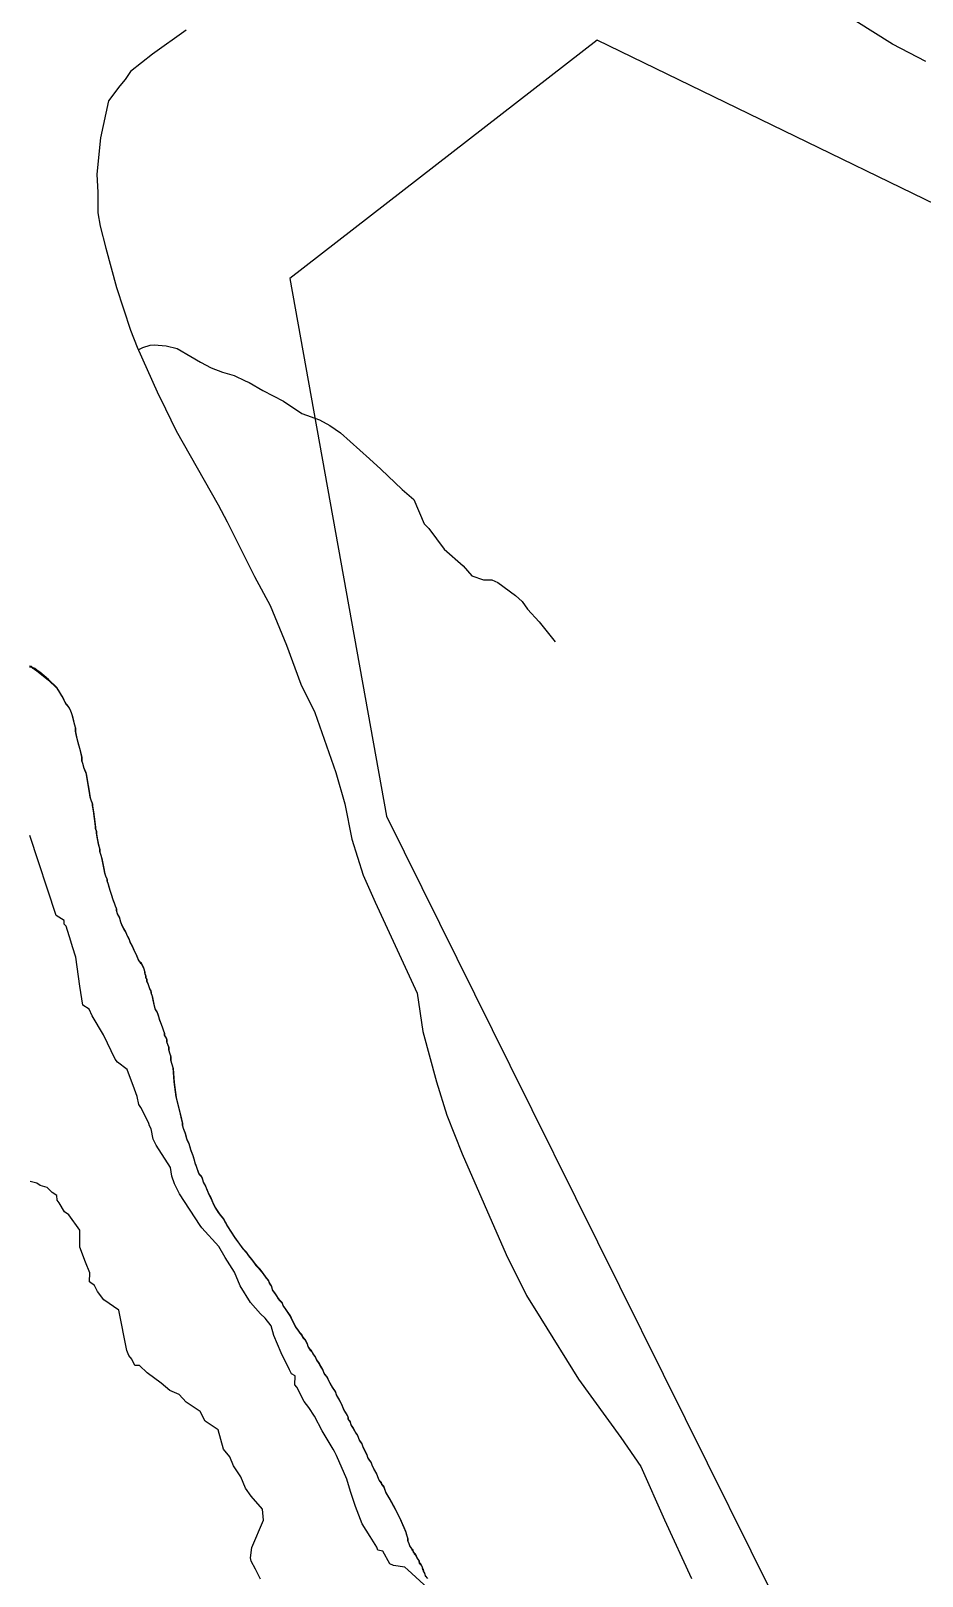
# Model space of a CAD drawing. Header units: inches. Extents: x 11269096 to 11303252, y 3653903 to 3686752.
# Drawn here: x 11286685 to 11287536, y 3677357 to 3678831 of the extents above; entities that cross this region are included whole.
import ezdxf

# ---------------------------------------------------------------- set-up
doc = ezdxf.new("R2010")
doc.units = ezdxf.units.IN
doc.header["$MEASUREMENT"] = 0
doc.layers.add('Park', color=105, linetype='Continuous')
doc.layers.add('Trail', color=202, linetype='Continuous')

msp = doc.modelspace()

# ---------------------------------------------------------------- linework, layer by layer
at = {"layer": 'Park'}
for points in [[(11287727.3, 3678578.7), (11287225.7, 3678822.1), (11286932.5, 3678594.7), (11287024.8, 3678082), (11287142.5, 3677844.6), (11287477.1, 3677170.2)], [(11287064, 3677354.7), (11287062, 3677357.4), (11287061, 3677360.4), (11287060, 3677361.9), (11287060, 3677363.2), (11287059, 3677364.2), (11287059, 3677365.7), (11287058, 3677367.4), (11287057, 3677369.2), (11287056, 3677370.2), (11287056, 3677371.2), (11287056, 3677371.9), (11287054, 3677374.4), (11287053, 3677376.9), (11287052, 3677378.4), (11287051, 3677378.9), (11287051, 3677379.7), (11287050, 3677380.7), (11287050, 3677381.7), (11287049, 3677382.7), (11287049, 3677383.4), (11287047, 3677385.9), (11287046, 3677388.7), (11287045, 3677390.7), (11287045, 3677393.2), (11287044, 3677396.2), (11287043, 3677399.7), (11287038, 3677411.4), (11287033, 3677421.7), (11287028, 3677430.7), (11287024, 3677437.2), (11287022, 3677442.7), (11287020, 3677445.2), (11287020, 3677446.2), (11287018, 3677448.2), (11287017, 3677450.2), (11287015, 3677455.2), (11287013, 3677458.9), (11287011, 3677462.9), (11287010, 3677465.7), (11287008, 3677468.2), (11287007, 3677470.2), (11287006, 3677473.4), (11287004, 3677476.9), (11287002, 3677480.9), (11287001, 3677483.9), (11286999, 3677486.7), (11286998, 3677489.2), (11286997, 3677491.9), (11286995, 3677494.4), (11286994, 3677496.2), (11286993, 3677498.7), (11286991, 3677501.4), (11286990, 3677504.7), (11286988, 3677506.9), (11286988, 3677508.9), (11286987, 3677510.9), (11286984, 3677515.9), (11286982, 3677520.9), (11286980, 3677524.7), (11286979, 3677526.9), (11286977, 3677529.9), (11286976, 3677533.2), (11286973, 3677537.4), (11286971, 3677541.2), (11286969, 3677544.9), (11286968, 3677547.2), (11286966, 3677549.7), (11286965, 3677551.4), (11286964, 3677554.2), (11286962, 3677557.2), (11286960, 3677560.7), (11286958, 3677563.7), (11286957, 3677566.2), (11286955, 3677568.7), (11286954, 3677570.4), (11286953, 3677572.2), (11286952, 3677573.4), (11286950, 3677576.2), (11286949, 3677579.4), (11286947, 3677582.9), (11286945, 3677585.2), (11286944, 3677587.4), (11286942, 3677589.4), (11286940, 3677592.4), (11286938, 3677595.2), (11286937, 3677597.4), (11286935, 3677600.9), (11286933, 3677605.2), (11286930, 3677609.7), (11286928, 3677612.7), (11286926, 3677615.2), (11286925, 3677617.9), (11286923, 3677620.2), (11286921, 3677622.7), (11286920, 3677624.4), (11286918, 3677627.2), (11286916, 3677630.2), (11286915, 3677633.9), (11286913, 3677636.7), (11286912, 3677639.4), (11286910, 3677641.9), (11286907, 3677645.9), (11286904, 3677649.7), (11286902, 3677652.2), (11286900, 3677654.2), (11286898, 3677656.9), (11286896, 3677659.7), (11286893, 3677663.2), (11286891, 3677666.2), (11286888, 3677669.4), (11286880, 3677680.4), (11286873, 3677691.2), (11286869, 3677698.2), (11286868, 3677699.7), (11286866, 3677701.9), (11286864, 3677704.7), (11286861, 3677709.7), (11286859, 3677713.9), (11286857, 3677718.4), (11286855, 3677721.7), (11286854, 3677724.9), (11286853, 3677727.2), (11286852, 3677729.7), (11286850, 3677732.9), (11286849, 3677736.2), (11286848, 3677738.7), (11286846, 3677740.9), (11286845, 3677743.2), (11286844, 3677745.9), (11286843, 3677748.7), (11286842, 3677750.9), (11286841, 3677754.7), (11286840, 3677758.9), (11286838, 3677763.7), (11286837, 3677767.2), (11286836, 3677770.4), (11286834, 3677773.9), (11286833, 3677779.2), (11286831, 3677783.9), (11286830, 3677787.2), (11286830, 3677789.7), (11286829, 3677793.4), (11286828, 3677797.7), (11286824, 3677814.2), (11286822, 3677828.7), (11286821, 3677841.9), (11286820, 3677845.9), (11286819, 3677849.2), (11286819, 3677851.2), (11286819, 3677853.2), (11286818, 3677855.9), (11286817, 3677859.2), (11286817, 3677861.9), (11286816, 3677864.2), (11286815, 3677866.7), (11286815, 3677869.2), (11286814, 3677871.4), (11286813, 3677873.2), (11286813, 3677875.2), (11286812, 3677877.9), (11286811, 3677880.7), (11286810, 3677883.2), (11286809, 3677885.7), (11286808, 3677888.2), (11286807, 3677891.7), (11286806, 3677895.4), (11286804, 3677898.2), (11286803, 3677901.9), (11286802, 3677906.4), (11286801, 3677911.2), (11286800, 3677913.2), (11286800, 3677915.2), (11286799, 3677917.2), (11286798, 3677920.2), (11286797, 3677922.9), (11286796, 3677924.7), (11286796, 3677925.7), (11286796, 3677926.9), (11286795, 3677928.2), (11286795, 3677930.2), (11286794, 3677932.2), (11286794, 3677933.9), (11286793, 3677936.9), (11286792, 3677939.7), (11286791, 3677941.7), (11286790, 3677942.4), (11286789, 3677943.7), (11286788, 3677944.9), (11286786, 3677949.7), (11286784, 3677954.2), (11286782, 3677958.7), (11286780, 3677961.9), (11286779, 3677964.9), (11286778, 3677967.2), (11286777, 3677969.2), (11286776, 3677971.7), (11286774, 3677974.7), (11286772, 3677978.4), (11286771, 3677981.9), (11286770, 3677985.7), (11286768, 3677988.9), (11286767, 3677991.9), (11286767, 3677994.2), (11286766, 3677996.2), (11286765, 3677998.9), (11286764, 3678002.2), (11286763, 3678005.2), (11286762, 3678008.2), (11286761, 3678011.2), (11286760, 3678014.4), (11286759, 3678017.7), (11286758, 3678020.2), (11286758, 3678022.2), (11286757, 3678024.7), (11286756, 3678027.7), (11286755, 3678032.7), (11286754, 3678037.4), (11286753, 3678042.2), (11286752, 3678045.4), (11286751, 3678048.4), (11286751, 3678050.9), (11286750, 3678055.2), (11286749, 3678060.2), (11286748, 3678065.7), (11286748, 3678067.9), (11286747, 3678070.2), (11286747, 3678072.2), (11286746, 3678079.7), (11286745, 3678086.9), (11286744, 3678092.2), (11286744, 3678094.2), (11286743, 3678097.2), (11286742, 3678100.2), (11286741, 3678106.4), (11286740, 3678111.9), (11286739, 3678117.7), (11286738, 3678123.2), (11286736, 3678128.4), (11286735, 3678132.2), (11286734, 3678134.9), (11286734, 3678138.4), (11286733, 3678142.7), (11286732, 3678146.4), (11286731, 3678149.7), (11286730, 3678153.2), (11286729, 3678158.2), (11286728, 3678163.2), (11286728, 3678166.7), (11286727, 3678169.7), (11286726, 3678173.4), (11286725, 3678177.7), (11286724, 3678180.7), (11286723, 3678183.2), (11286722, 3678185.7), (11286721, 3678186.9), (11286720, 3678188.2), (11286719, 3678189.2), (11286718, 3678190.7), (11286717, 3678192.7), (11286716, 3678194.9), (11286710, 3678204.7), (11286702, 3678212.4), (11286694, 3678219.2), (11286691, 3678221.2), (11286689, 3678222.7), (11286687, 3678223.7), (11286687, 3678223.9), (11286686, 3678224.7), (11286684, 3678225.2)], [(11286684, 3678224.5), (11286686, 3678224), (11286687, 3678223.2), (11286687, 3678223), (11286689, 3678222), (11286691, 3678220.5), (11286694, 3678218.5), (11286702, 3678211.7), (11286710, 3678204), (11286716, 3678194.2), (11286717, 3678192), (11286718, 3678190), (11286719, 3678188.5), (11286720, 3678187.5), (11286721, 3678186.2), (11286722, 3678185), (11286723, 3678182.5), (11286724, 3678180), (11286725, 3678177), (11286726, 3678172.8), (11286727, 3678169), (11286728, 3678166), (11286728, 3678162.5), (11286729, 3678157.5), (11286730, 3678152.5), (11286731, 3678149), (11286732, 3678145.8), (11286733, 3678142), (11286734, 3678137.8), (11286734, 3678134.3), (11286735, 3678131.5), (11286736, 3678127.8), (11286738, 3678122.5), (11286739, 3678117), (11286740, 3678111.3), (11286741, 3678105.8), (11286742, 3678099.5), (11286743, 3678096.5), (11286744, 3678093.5), (11286744, 3678091.5), (11286745, 3678086.2), (11286746, 3678079), (11286747, 3678071.5), (11286747, 3678069.5), (11286748, 3678067.2), (11286748, 3678065), (11286749, 3678059.5), (11286750, 3678054.5), (11286751, 3678050.2), (11286751, 3678047.7), (11286752, 3678044.7), (11286753, 3678041.5), (11286754, 3678036.7), (11286755, 3678032), (11286756, 3678027), (11286757, 3678024), (11286758, 3678021.5), (11286758, 3678019.5), (11286759, 3678017), (11286760, 3678013.7), (11286761, 3678010.5), (11286762, 3678007.5), (11286763, 3678004.5), (11286764, 3678001.5), (11286765, 3677998.3), (11286766, 3677995.5), (11286767, 3677993.5), (11286767, 3677991.3), (11286768, 3677988.3), (11286770, 3677985), (11286771, 3677981.3), (11286772, 3677977.8), (11286774, 3677974), (11286776, 3677971), (11286777, 3677968.5), (11286778, 3677966.5), (11286779, 3677964.3), (11286780, 3677961.3), (11286782, 3677958), (11286784, 3677953.5), (11286786, 3677949), (11286788, 3677944.3), (11286789, 3677943), (11286790, 3677941.8), (11286791, 3677941), (11286792, 3677939), (11286793, 3677936.3), (11286794, 3677933.3), (11286794, 3677931.5), (11286795, 3677929.5), (11286795, 3677927.5), (11286796, 3677926.2), (11286796, 3677925), (11286796, 3677924), (11286797, 3677922.2), (11286798, 3677919.5), (11286799, 3677916.5), (11286800, 3677914.5), (11286800, 3677912.5), (11286801, 3677910.5), (11286802, 3677905.7), (11286803, 3677901.2), (11286804, 3677897.5), (11286806, 3677894.7), (11286807, 3677891), (11286808, 3677887.5), (11286809, 3677885), (11286810, 3677882.5), (11286811, 3677880), (11286812, 3677877.2), (11286813, 3677874.5), (11286813, 3677872.5), (11286814, 3677870.7), (11286815, 3677868.5), (11286815, 3677866), (11286816, 3677863.5), (11286817, 3677861.2), (11286817, 3677858.5), (11286818, 3677855.2), (11286819, 3677852.5), (11286819, 3677850.5), (11286819, 3677848.5), (11286820, 3677845.3), (11286821, 3677841.3), (11286822, 3677828), (11286824, 3677813.5), (11286828, 3677797), (11286829, 3677792.8), (11286830, 3677789), (11286830, 3677786.5), (11286831, 3677783.3), (11286833, 3677778.5), (11286834, 3677773.3), (11286836, 3677769.8), (11286837, 3677766.5), (11286838, 3677763), (11286840, 3677758.2), (11286841, 3677754), (11286842, 3677750.2), (11286843, 3677748), (11286844, 3677745.2), (11286845, 3677742.5), (11286846, 3677740.2), (11286848, 3677738), (11286849, 3677735.5), (11286850, 3677732.2), (11286852, 3677729), (11286853, 3677726.5), (11286854, 3677724.2), (11286855, 3677721), (11286857, 3677717.7), (11286859, 3677713.2), (11286861, 3677709), (11286864, 3677704), (11286866, 3677701.2), (11286868, 3677699), (11286869, 3677697.5), (11286873, 3677690.5), (11286880, 3677679.8), (11286888, 3677668.8), (11286891, 3677665.5), (11286893, 3677662.5), (11286896, 3677659), (11286898, 3677656.3), (11286900, 3677653.5), (11286902, 3677651.5), (11286904, 3677649), (11286907, 3677645.3), (11286910, 3677641.3), (11286912, 3677638.8), (11286913, 3677636), (11286915, 3677633.3), (11286916, 3677629.5), (11286918, 3677626.5), (11286920, 3677623.8), (11286921, 3677622), (11286923, 3677619.5), (11286925, 3677617.3), (11286926, 3677614.5), (11286928, 3677612), (11286930, 3677609), (11286933, 3677604.5), (11286935, 3677600.2), (11286937, 3677596.7), (11286938, 3677594.5), (11286940, 3677591.7), (11286942, 3677588.7), (11286944, 3677586.7), (11286945, 3677584.5), (11286947, 3677582.2), (11286949, 3677578.7), (11286950, 3677575.5), (11286952, 3677572.7), (11286953, 3677571.5), (11286954, 3677569.7), (11286955, 3677568), (11286957, 3677565.5), (11286958, 3677563), (11286960, 3677560), (11286962, 3677556.5), (11286964, 3677553.5), (11286965, 3677550.7), (11286966, 3677549), (11286968, 3677546.5), (11286969, 3677544.2), (11286971, 3677540.5), (11286973, 3677536.7), (11286976, 3677532.5), (11286977, 3677529.2), (11286979, 3677526.2), (11286980, 3677524), (11286982, 3677520.2), (11286984, 3677515.3), (11286987, 3677510.3), (11286988, 3677508.3), (11286988, 3677506.3), (11286990, 3677504), (11286991, 3677500.8), (11286993, 3677498), (11286994, 3677495.5), (11286995, 3677493.8), (11286997, 3677491.3), (11286998, 3677488.5), (11286999, 3677486), (11287001, 3677483.3), (11287002, 3677480.3), (11287004, 3677476.3), (11287006, 3677472.8), (11287007, 3677469.5), (11287008, 3677467.5), (11287010, 3677465), (11287011, 3677462.3), (11287013, 3677458.3), (11287015, 3677454.5), (11287017, 3677449.5), (11287018, 3677447.5), (11287020, 3677445.5), (11287020, 3677444.5), (11287022, 3677442), (11287024, 3677436.5), (11287028, 3677430), (11287033, 3677421), (11287038, 3677410.7), (11287043, 3677399), (11287044, 3677395.5), (11287045, 3677392.5), (11287045, 3677390), (11287046, 3677388), (11287047, 3677385.2), (11287049, 3677382.7), (11287049, 3677382), (11287050, 3677381), (11287050, 3677380), (11287051, 3677379), (11287051, 3677378.2), (11287052, 3677377.7), (11287053, 3677376.2), (11287054, 3677373.7), (11287056, 3677371.2), (11287056, 3677370.5), (11287056, 3677369.5), (11287057, 3677368.5), (11287058, 3677366.7), (11287059, 3677365), (11287059, 3677363.5), (11287060, 3677362.5), (11287060, 3677361.2), (11287061, 3677359.7), (11287062, 3677356.7)]]:
    msp.add_lwpolyline(points, dxfattribs=at)
at = {"layer": 'Trail'}
for points in [[(11287539.4, 3678801.8), (11287507.5, 3678818.5), (11287456.2, 3678850.5)], [(11286833.5, 3678831.6), (11286801.5, 3678808.9), (11286780.5, 3678792.3), (11286775.2, 3678784.7), (11286770.2, 3678778.5), (11286759.3, 3678764.4), (11286751.7, 3678729.2), (11286748.4, 3678694.4), (11286749.1, 3678676.8), (11286749.1, 3678657.5), (11286751.3, 3678644.9), (11286756.8, 3678623.7), (11286767.1, 3678586.2), (11286780.4, 3678545.6), (11286786.7, 3678529.3), (11286805.8, 3678486.7), (11286813.9, 3678470.5), (11286824.1, 3678449.7), (11286864, 3678378.8), (11286872.7, 3678362.6), (11286884.6, 3678338.6), (11286898.6, 3678310.5), (11286913.6, 3678282.8), (11286929.4, 3678245.2), (11286942.8, 3678208), (11286956.3, 3678180.9), (11286976.3, 3678123.7), (11286984.8, 3678093.7), (11286991.6, 3678060.1), (11287002.5, 3678025.7), (11287013.8, 3677999.9), (11287054, 3677913.2), (11287059.4, 3677876.6), (11287072.4, 3677828.7), (11287082.3, 3677796.6), (11287096.9, 3677760), (11287138.9, 3677663.8), (11287158.4, 3677624.8), (11287171.9, 3677602.7), (11287208, 3677545), (11287248.4, 3677489.4), (11287267.5, 3677461.5), (11287290.1, 3677410.8), (11287315.6, 3677354.9)], [(11286788.4, 3678527.1), (11286792.3, 3678529.1), (11286799.1, 3678531.3), (11286802.9, 3678531.6), (11286814.4, 3678530.5), (11286825, 3678528), (11286837.9, 3678520.5), (11286847.3, 3678514.9), (11286857.5, 3678509.6), (11286868.1, 3678505.5), (11286879.4, 3678502.2), (11286889.9, 3678497.3), (11286893.5, 3678495.6), (11286906.6, 3678488.1), (11286926.5, 3678477.7), (11286943.8, 3678466.1), (11286960.9, 3678459.9), (11286970.7, 3678454.6), (11286980.9, 3678447.7), (11287008.6, 3678422.9), (11287019.4, 3678412.9), (11287039.6, 3678393.5), (11287050.8, 3678383.9), (11287060.6, 3678360.8), (11287065, 3678356.4), (11287079.8, 3678336.8), (11287097.8, 3678320.7), (11287106.2, 3678311.2), (11287117.1, 3678307.5), (11287125.3, 3678307.5), (11287130.8, 3678305), (11287147.8, 3678292.6), (11287154, 3678286.7), (11287159.1, 3678279.5), (11287170.3, 3678267.2), (11287185.7, 3678248.2)], [(11287086.8, 3677324.9), (11287045, 3677363.1), (11287042.1, 3677365.5), (11287031.3, 3677367.2), (11287028, 3677368.7), (11287021.1, 3677380.7), (11287016.4, 3677381.9), (11287015.4, 3677384.8), (11287009.1, 3677394.7), (11287001.5, 3677406.8), (11286995.2, 3677423.4), (11286990.3, 3677437.8), (11286986.8, 3677449.6), (11286977.1, 3677472.2), (11286975.1, 3677475.8), (11286973.7, 3677478.1), (11286963.4, 3677495.5), (11286955.9, 3677509.5), (11286950.5, 3677517.9), (11286946, 3677523.7), (11286939.2, 3677537.2), (11286937.2, 3677539.6), (11286937.6, 3677548.1), (11286933.9, 3677550), (11286932.1, 3677553.9), (11286924.2, 3677570.1), (11286917.1, 3677586.5), (11286914.5, 3677595.7), (11286908.8, 3677603), (11286904.3, 3677607.3), (11286895, 3677618), (11286885, 3677633.9), (11286879.7, 3677647.1), (11286870.7, 3677661.1), (11286864.8, 3677671.6), (11286848.6, 3677689.3), (11286846.8, 3677691.4), (11286827.3, 3677721.7), (11286822.4, 3677731.3), (11286819.7, 3677738.5), (11286818.7, 3677746.9), (11286805, 3677768.1), (11286801.9, 3677773.9), (11286800.1, 3677783.6), (11286798.5, 3677786.6), (11286797.8, 3677788.8), (11286793.8, 3677797.3), (11286790.4, 3677804.2), (11286788.5, 3677807), (11286786.9, 3677814.5), (11286784.3, 3677821.5), (11286777.2, 3677840.4), (11286768, 3677847.2), (11286765.8, 3677850.1), (11286754.6, 3677873.5), (11286743.7, 3677891.5), (11286741.1, 3677897.9), (11286734.9, 3677901.8), (11286732.2, 3677919.8), (11286728.3, 3677947.4), (11286724.9, 3677957.4), (11286723.4, 3677962.8), (11286718.9, 3677977.1), (11286717.1, 3677979), (11286717.2, 3677982.6), (11286709.6, 3677987.1), (11286684.2, 3678063.6)], [(11286904.4, 3677354), (11286899.6, 3677363.6), (11286895.6, 3677371.2), (11286894.8, 3677374.4), (11286896.3, 3677384.3), (11286907.2, 3677410.3), (11286906.3, 3677420.9), (11286895.7, 3677433.2), (11286890, 3677440.8), (11286885.7, 3677451.9), (11286878.7, 3677462.3), (11286875.2, 3677470.7), (11286869.1, 3677478.3), (11286864, 3677496.6), (11286851.5, 3677504.8), (11286846.9, 3677514.2), (11286833.4, 3677522.9), (11286826.7, 3677530.4), (11286817.8, 3677534), (11286809.7, 3677541.1), (11286796.2, 3677551.1), (11286789, 3677557.9), (11286784.5, 3677557.8), (11286781.7, 3677564), (11286778.7, 3677567.6), (11286776.9, 3677572.3), (11286769.2, 3677610.7), (11286755, 3677620.7), (11286749, 3677628.7), (11286746.1, 3677634.3), (11286741.4, 3677637.8), (11286741.6, 3677646.3), (11286737.6, 3677656.4), (11286731.9, 3677670.9), (11286732.1, 3677687), (11286721.5, 3677701.6), (11286717.3, 3677704.4), (11286712.4, 3677713), (11286710.3, 3677715.6), (11286710, 3677720), (11286705.6, 3677723), (11286701, 3677727.6), (11286694.1, 3677729.7), (11286690.9, 3677731.9), (11286684.8, 3677733.6)]]:
    msp.add_lwpolyline(points, dxfattribs=at)

doc.saveas('drawing.dxf')
